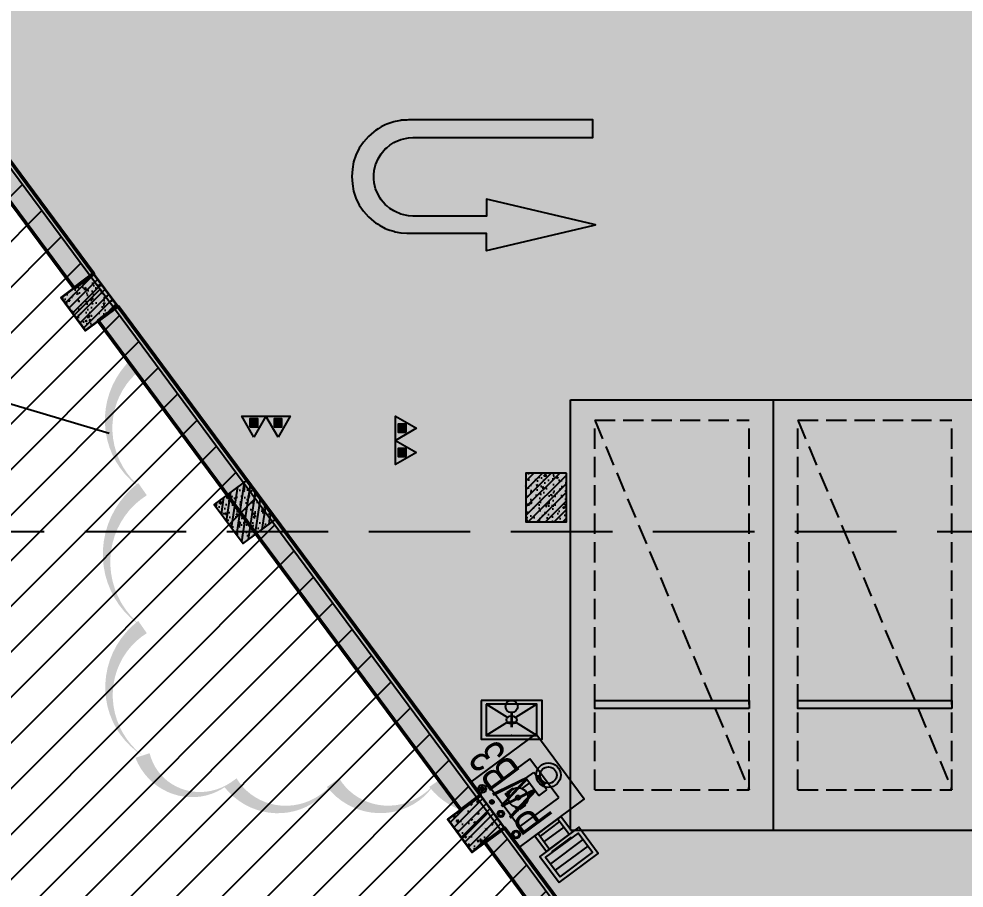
# Model space of a CAD drawing. Extents: x -1338203 to 1886333, y -530034 to 1031844.
# Drawn here: x 523811 to 535456, y 261137 to 271842 of the extents above; entities that cross this region are included whole.
import ezdxf

# ---------------------------------------------------------------- set-up
doc = ezdxf.new("R2010")
doc.units = 0
doc.header["$LTSCALE"] = 1000
doc.header["$MEASUREMENT"] = 0
doc.linetypes.add('$2$DASH', pattern=[0.35, 0.25, -0.1])
doc.linetypes.add('A-001-平面B2$0$__DASH', pattern=[0.35, 0.25, -0.1])
for name, color, linetype in [('$0$DIM_SYMB', 3, 'Continuous'), ('0P-EQUIP-CW', 7, 'Continuous'), ('0P-PIPE-CW', 3, 'Continuous'), ('A-FIRE', 7, 'Continuous'), ('p-a-regular', 5, 'Continuous'), ('S001地下一墙柱$0$S001地下一墙柱$0$0S-CC-LINE', 52, 'Continuous'), ('S001地下一墙柱$0$S001地下一墙柱$0$0S-CW-HATCH', 251, 'Continuous'), ('S001地下一墙柱$0$S001地下一墙柱$0$0S-CW-HATCH-UP', 251, 'Continuous'), ('S19柱墙B1_1$0$0S-CC-LINE', 52, 'Continuous'), ('S19柱墙B1_1$0$0S-CW-HATCH', 251, 'Continuous'), ('S19柱墙B1_1$0$0S-CW-HATCH-UP', 251, 'Continuous'), ('中心线', 42, 'Continuous'), ('地面指向箭头', 7, 'Continuous'), ('负一层消火栓$0$0P-EQUIP-FH', 7, 'Continuous'), ('负一层集水坑及排水沟$0$P001-预留预埋-B1$0$0A-O-FIXT', 6, 'Continuous'), ('负一层集水坑及排水沟$0$P001-预留预埋-B1$0$0P-EQUIP-WW', 7, 'Continuous'), ('负一层集水坑及排水沟$0$P001-预留预埋-B1$0$A-001-平面B1$0$0A-A-HATH', 8, 'Continuous'), ('负一层集水坑及排水沟$0$P001-预留预埋-B1$0$A-001-平面B1$0$0A-P-ROOF-DRAN', 190, 'Continuous'), ('负一层集水坑及排水沟$0$P001-预留预埋-B1$0$P001-预留预埋-B1$0$0P-EQUIP-WW', 7, 'Continuous')]:
    doc.layers.add(name, color=color, linetype=linetype)
doc.layers.add('A-001-主楼组合参照B1$0$0A-X-AREA', color=6, linetype='Continuous', plot=False)
doc.layers.add('AAD-A-PROOF', color=30, linetype='Continuous', plot=False)
doc.layers.add('p-a-regular-narrow', color=7, linetype='Continuous', true_color=0x9600ff)
doc.layers.add('p-h-walkable', color=7, linetype='Continuous', lineweight=70, true_color=0xf0f0f0)
doc.layers.add('S19柱墙B1_1$0$0S-CW-LINE', color=7, linetype='Continuous', lineweight=50)
doc.styles.add('负一层集水坑及排水沟$0$P001-预留预埋-B1$0$P001-预留预埋-B1$0$AAD-TXT', font='AAD-TXT.shx', dxfattribs={"width": 0.7, "height": 3, "bigfont": 'AAD-HZTXT.shx'})
pattern_1 = [(45, (-2412574.4, 12213.215), (-53.0330086, 53.0330086), []), (50, (-2412574.4, 12213.22), (215.178055, -18.82564), [22.5, -247.5]), (355, (-2412574.4, 12213.22), (-41.6254, 225.65764), [18, -198]), (100.4514, (-2412556.47, 12211.65), (173.552815, 206.831863), [19.122057, -210.342634]), (46.1842, (-2412574.4, 12273.22), (320.172315, -49.655704), [33.75, -371.25]), (96.6356, (-2412547.72, 12269.08), (280.398812, 292.23536), [28.683086, -315.5139]), (351.1842, (-2412574.4, 12273.2), (280.398584, 292.23558), [27, -297]), (21, (-2412544.4, 12258.22), (179.072116, -120.785667), [22.5, -247.5]), (326, (-2412544.4, 12258.22), (72.9946, 217.545014), [18, -198]), (71.4514, (-2412529.48, 12248.15), (252.066789, 96.759149), [19.122057, -210.342634]), (37.5, (-2412574.4, 12213.215), (3.6479566, 99.8681561), [0, -195.6, 0, -201, 0, -198.75]), (7.5, (-2412574.4, 12213.22), (78.9208612, 118.3235136), [0, -114.6, 0, -191.1, 0, -75.75]), (327.5, (-2412641.3, 12213.215), (160.1467309, -6.7664615), [0, -75, 0, -234, 0, -310.5]), (317.5, (-2412671.3, 12213.22), (174.955851, 30.031495), [0, -97.5, 0, -155.4, 0, -220.5])]

# ---------------------------------------------------------------- blocks, each defined once
blk = doc.blocks.new('负一层集水坑及排水沟$0$P001-预留预埋-B1$0$EREF')
at = {"layer": '负一层集水坑及排水沟$0$P001-预留预埋-B1$0$P001-预留预埋-B1$0$0P-EQUIP-WW'}
for p, q in [((81748, 163902), (81730, 163920)), ((81767, 163905), (81733, 163939)), ((81777, 163917), (81745, 163949)), ((81104, 163835), (81104, 163235)), ((81704, 163835), (81104, 163835)), ((81274, 163735), (81337, 163735)), ((81274, 163735), (81274, 163719)), ((81471, 163735), (81534, 163735)), ((81534, 163735), (81534, 163719)), ((81704, 163235), (81704, 163835)), ((81274, 163719), (81317, 163719)), ((81274, 163706), (81306, 163706)), ((81274, 163706), (81274, 163615)), ((81274, 163615), (81285, 163615)), ((81491, 163719), (81534, 163719)), ((81502, 163706), (81534, 163706)), ((81523, 163615), (81534, 163615)), ((81534, 163706), (81534, 163615)), ((81345, 163529), (81345, 163416)), ((81463, 163529), (81463, 163416)), ((81270, 163416), (81538, 163416)), ((81270, 163416), (81270, 163295)), ((81538, 163416), (81538, 163295)), ((81270, 163295), (81538, 163295)), ((81328, 163289), (81480, 163289)), ((81328, 163289), (81328, 163280)), ((81328, 163280), (81480, 163280)), ((81345, 163295), (81345, 163289)), ((81345, 163280), (81345, 163252)), ((81463, 163295), (81463, 163289)), ((81463, 163280), (81463, 163252)), ((81480, 163289), (81480, 163280)), ((81104, 163235), (81704, 163235))]:
    blk.add_line(p, q, dxfattribs=at)
blk.add_lwpolyline([(80904, 163992), (80904, 162992), (81904, 162992), (81904, 163992)], close=True, dxfattribs=at)
for centre, radius in [((81054, 163926), 50), ((81369, 163926), 40), ((81754, 163926), 50), ((81054, 163926), 35), ((81369, 163926), 25), ((81554, 163926), 25), ((81554, 163926), 15), ((81754, 163926), 25), ((81404, 163635), 121), ((81404, 163635), 27), ((81404, 163170), 151), ((81404, 163170), 102)]:
    blk.add_circle(centre, radius, dxfattribs=at)
at = {"layer": '负一层集水坑及排水沟$0$P001-预留预埋-B1$0$P001-预留预埋-B1$0$0P-EQUIP-WW', "style": '负一层集水坑及排水沟$0$P001-预留预埋-B1$0$P001-预留预埋-B1$0$AAD-TXT', "width": 0.7}
blk.add_text('PWB3', height=450, dxfattribs=at).set_placement((80962, 163414, 3000))
blk = doc.blocks.new('负一层集水坑及排水沟$0$P001-预留预埋-B1$0$$lvtry$00000191')
at = {"color": 0}
for p, q in [((-250, -50, 0), (-39, -218.8, 0)), ((39, -218.8, 0), (250, -50, 0)), ((-250, -450, 0), (-39, -281.2, 0)), ((39, -281.2, 0), (250, -450, 0))]:
    blk.add_line(p, q, dxfattribs=at)
at = {"color": 0, "elevation": 0}
for points in [[(300, -500), (300, 0), (-300, 0), (-300, -500)], [(250, -450), (250, -50), (-250, -50), (-250, -450)]]:
    blk.add_lwpolyline(points, close=True, dxfattribs=at)
at = {"color": 0}
blk.add_circle((0, -250, 0), 50, dxfattribs=at)
for p in [(0, -50, 0), (0, -250, 0)]:
    blk.add_point(p, dxfattribs=at)
blk = doc.blocks.new('负一层集水坑及排水沟$0$A$C2D5B4FF3')
at = {"layer": '负一层集水坑及排水沟$0$P001-预留预埋-B1$0$A-001-平面B1$0$0A-A-HATH'}
h = blk.add_hatch(dxfattribs=at)
h.set_pattern_fill('STEEL', color=256, scale=150, angle=495)
h.set_pattern_definition([(180, (-208180, -40365.8), (-2e-05, -238.125), []), (180, (-208264.19, -40450), (-2e-05, -238.125), [])])
h.paths.add_polyline_path([(50, 328), (350, 328), (350, 0), (50, 0)])
at = {"layer": '负一层集水坑及排水沟$0$P001-预留预埋-B1$0$0P-EQUIP-WW'}
for p, q in [((450, 491), (-50, 491)), ((450, 391), (-50, 391))]:
    blk.add_line(p, q, dxfattribs=at)
for points in [[(-100, 641), (500, 641), (500, 241), (-100, 241)], [(-50, 591), (450, 591), (450, 291), (-50, 291)]]:
    blk.add_lwpolyline(points, close=True, dxfattribs=at)
at = {"layer": '负一层集水坑及排水沟$0$P001-预留预埋-B1$0$A-001-平面B1$0$0A-P-ROOF-DRAN'}
for points in [[(0, 0), (0, 241), (400, 241), (400, 0)], [(50, 241), (350, 241), (350, 0), (50, 0)]]:
    blk.add_lwpolyline(points, close=True, dxfattribs=at)
blk = doc.blocks.new('负一层集水坑及排水沟')
at = {"rotation": 126.5557635409282}
blk.add_blockref('负一层集水坑及排水沟$0$P001-预留预埋-B1$0$EREF', (-56475, -12566, 83150), dxfattribs=at)
at = {"ltscale": 0.002, "xscale": -0.9999999999999993, "rotation": 216.5548353503571}
blk.add_blockref('负一层集水坑及排水沟$0$A$C2D5B4FF3', (-236199, -45108, 83630), dxfattribs=at)
at = {"layer": '负一层集水坑及排水沟$0$P001-预留预埋-B1$0$0A-O-FIXT', "xscale": 1.25, "yscale": 0.96, "rotation": 180}
blk.add_blockref('负一层集水坑及排水沟$0$P001-预留预埋-B1$0$$lvtry$00000191', (-236484, -43920, 0), dxfattribs=at)
blk = doc.blocks.new('负一层消火栓$0$$TwtSys$00000546')
h = blk.add_hatch()
h.set_pattern_fill('ANSI31', color=256, scale=200, style=0)
h.set_pattern_definition([(45, (-38543.802, -6670.83), (-17.67767, 17.67767), [])])
h.paths.add_polyline_path([(-65, 174), (65, 174), (65, 44), (-65, 44)])
for points in [[(0, 344), (-198, 0), (198, 0)], [(-65, 174), (65, 174), (65, 44), (-65, 44)]]:
    blk.add_lwpolyline(points, close=True)
blk = doc.blocks.new('负一层消火栓')
at = {"layer": '负一层消火栓$0$0P-EQUIP-FH', "xscale": -0.75, "yscale": 0.75, "zscale": 0.75}
for p, rotation in [((-239660, -39940), 180), ((-239362, -39940), 180), ((-237913, -40089), 270), ((-237913, -40387), 270)]:
    blk.add_blockref('负一层消火栓$0$$TwtSys$00000546', p, dxfattribs=dict(at, rotation=rotation))
blk = doc.blocks.new('剖面位置')
at = {"layer": '$0$DIM_SYMB', "linetype": '$2$DASH', "ltscale": 5}
blk.add_lwpolyline([(13257, -41366), (-263305, -41366)], dxfattribs=at)
blk.add_lwpolyline([(13257, -41366), (-263305, -41366)], dxfattribs=at)
blk = doc.blocks.new('$TwtSys$00000320')
at = {"const_width": 20}
for points in [[(0, 0), (0, -120.7)], [(-36.8, -83), (36.8, -83)]]:
    blk.add_lwpolyline(points, dxfattribs=at)
blk = doc.blocks.new('A$Cee0fc4ce')
at = {"layer": '0P-PIPE-CW', "linetype": 'Continuous'}
blk.add_circle((-236484, -43515), 75, dxfattribs=at)
at = {"layer": '0P-EQUIP-CW', "xscale": 1.5, "yscale": 1.5, "zscale": 1.5}
blk.add_blockref('$TwtSys$00000320', (-236484, -43590), dxfattribs=at)
blk = doc.blocks.new('JTDT')
at = {"layer": 'A-FIRE'}
h = blk.add_hatch(color=251, dxfattribs=at)
h.dxf.hatch_style = 1
h.paths.add_polyline_path([(189165, 82916), (189162, 82988), (189159, 82988), (189147, 83060), (189144, 83075), (189126, 83123), (189114, 83162), (189105, 83180), (189081, 83230), (189072, 83245), (189057, 83269), (189036, 83299), (189024, 83317), (189021, 83320), (189021, 83323), (188961, 83389), (188893, 83449), (188818, 83500), (188734, 83542), (188650, 83571), (188561, 83586), (188468, 83592), (188378, 83586), (188288, 83571), (188202, 83542), (188118, 83500), (188043, 83449), (187974, 83389), (187915, 83323), (187915, 83320), (187912, 83317), (187900, 83299), (187882, 83269), (187864, 83245), (187858, 83230), (187831, 83180), (187822, 83162), (187810, 83123), (187795, 83075), (187789, 83060), (187777, 82988), (187771, 82916), (187771, 82895), (187771, 82839), (187771, 81938), (187559, 81938), (187559, 81935), (187867, 80625), (187876, 80592), (187882, 80625), (188190, 81935), (187983, 81935), (187983, 81938), (187983, 82839), (187986, 82895), (187989, 82916), (188007, 82988), (188037, 83060), (188046, 83075), (188076, 83123), (188109, 83162), (188124, 83180), (188184, 83230), (188205, 83245), (188247, 83269), (188318, 83299), (188390, 83317), (188441, 83320), (188468, 83323), (188492, 83320), (188543, 83317), (188615, 83299), (188686, 83269), (188728, 83245), (188749, 83230), (188809, 83180), (188824, 83162), (188857, 83123), (188887, 83075), (188896, 83060), (188926, 82988), (188944, 82916), (188947, 82895), (188949, 82839), (188949, 80625), (189168, 80625), (189168, 82839), (189168, 82895)])
at = {"layer": '地面指向箭头', "color": 251, "linetype": 'Continuous'}
blk.add_lwpolyline([(189165, 82916), (189162, 82988), (189159, 82988), (189147, 83060), (189144, 83075), (189126, 83123), (189114, 83162), (189105, 83180), (189081, 83230), (189072, 83245), (189057, 83269), (189036, 83299), (189024, 83317), (189021, 83320), (189021, 83323), (188961, 83389), (188893, 83449), (188818, 83500), (188734, 83542), (188650, 83571), (188561, 83586), (188468, 83592), (188378, 83586), (188288, 83571), (188202, 83542), (188118, 83500), (188043, 83449), (187974, 83389), (187915, 83323), (187915, 83320), (187912, 83317), (187900, 83299), (187882, 83269), (187864, 83245), (187858, 83230), (187831, 83180), (187822, 83162), (187810, 83123), (187795, 83075), (187789, 83060), (187777, 82988), (187771, 82916), (187771, 82895), (187771, 82839), (187771, 81938), (187559, 81938), (187559, 81935), (187867, 80625), (187876, 80592), (187882, 80625), (188190, 81935), (187983, 81935), (187983, 81938), (187983, 82839), (187986, 82895), (187989, 82916), (188007, 82988), (188037, 83060), (188046, 83075), (188076, 83123), (188109, 83162), (188124, 83180), (188184, 83230), (188205, 83245), (188247, 83269), (188318, 83299), (188390, 83317), (188441, 83320), (188468, 83323), (188492, 83320), (188543, 83317), (188615, 83299), (188686, 83269), (188728, 83245), (188749, 83230), (188809, 83180), (188824, 83162), (188857, 83123), (188887, 83075), (188896, 83060), (188926, 82988), (188944, 82916), (188947, 82895), (188949, 82839), (188949, 80625), (189168, 80625), (189168, 82839), (189168, 82895), (189165, 82916)], dxfattribs=at)
blk = doc.blocks.new('A$C9cb663f1')
at = {"layer": '中心线', "color": 251, "const_width": 150}
blk.add_lwpolyline([(120267, -91862), (122267, -91862)], dxfattribs=at)
at = {"layer": '地面指向箭头', "color": 251, "rotation": 90}
blk.add_blockref('JTDT', (198859, -280330), dxfattribs=at)

msp = doc.modelspace()

# ---------------------------------------------------------------- hatches: boundary and pattern name
at = {"ltscale": 0.002}
h = msp.add_hatch(dxfattribs=at)
h.set_pattern_fill('ANSI31', color=8, scale=250)
h.set_pattern_definition([(45, (766365.37, 306889.07), (-280.633, 280.633), [])])
h.paths.add_polyline_path([(533893.8, 256263.9), (520800.2, 246556.6), (519966.6, 247680.1), (520448.4, 248038.4), (517410.7, 252135.3), (516928.8, 251777.9), (516094.9, 252902.5), (516576.9, 253259.9), (512646.5, 258560.8), (512164.5, 258203.5), (511330, 259328.1), (511811.8, 259686.5), (507881.4, 264987.4), (507399.6, 264629.1), (506565.3, 265754.4), (507047, 266112.7), (503116.4, 271413.9), (502634.7, 271055.6), (501800.8, 272180.2), (502282.6, 272538.5), (499245, 276635.2), (498763.3, 276276.9), (497994.3, 277314), (498990.7, 278052.7), (498990.7, 277949.1), (514140.7, 277949.1), (514115.7, 277949.1), (514115.7, 273713.9), (520955.8, 273714.1)])
at = {"layer": 'p-h-walkable', "ltscale": 0.002}
h = msp.add_hatch(color=256, dxfattribs=at)
h.dxf.hatch_style = 1
h.paths.add_polyline_path([(514490.7, 277949.1), (514490.7, 273889.1), (520955.8, 273889.1), (534087.5, 256178.4), (538435.4, 250314.4), (543356.6, 253600.3), (543356.6, 247019.1), (549661, 247019.3), (549661, 243449.1), (545126, 243199.1), (545126, 237619.1), (557691, 237619.1), (557441, 242359.1), (578076.6, 242257.5), (578076.6, 244575.6), (585736.6, 244575.6), (585666.6, 241345.6), (590066.6, 241095.6), (590066.6, 238825.6), (593136.6, 238825.6), (593136.6, 241295.6), (598286.6, 241295.6), (598286.6, 244325.6), (613616.6, 244572.5), (613616.6, 241342.5), (618501.6, 241295.6), (618501.6, 238825.6), (621086.6, 238825.6), (621086.6, 241095.6), (626401.6, 241345.6), (626236.6, 244325.6), (640276.6, 244575.6), (640276.6, 286691), (623126.6, 286349.1), (623426.6, 293689.1), (616446.6, 293689.1), (616746.6, 286599.1), (595256.5, 286349.2), (595676.6, 293689.1), (588396.6, 293689.1), (588796.6, 286599.1), (572877.6, 286649.1), (571931.6, 275549.1), (564290.7, 275549.1), (564290.7, 277949.1), (551215.7, 278199.1), (551215.7, 287479.1), (544765.7, 287479.1), (544765.7, 278199.1), (518515.7, 278199.1), (518515.7, 287479.1), (512315.7, 287479.1), (512315.7, 278199.1)])
at = {"layer": 'S001地下一墙柱$0$S001地下一墙柱$0$0S-CW-HATCH'}
h = msp.add_hatch(color=256, dxfattribs=at)
h.dxf.hatch_style = 1
h.paths.add_polyline_path([(530556.6, 266249.1), (530056.6, 266249.1), (530056.6, 265649.1), (530556.6, 265649.1)])
h = msp.add_hatch(color=256, dxfattribs=at)
h.dxf.hatch_style = 1
h.paths.add_polyline_path([(526618.5, 266160.8), (526216.8, 265863), (526574.2, 265381), (526975.8, 265678.8)])
at = {"layer": 'S001地下一墙柱$0$S001地下一墙柱$0$0S-CW-HATCH-UP'}
h = msp.add_hatch(dxfattribs=at)
h.set_pattern_fill('钢筋混凝土', color=256, scale=30)
h.set_pattern_definition([(45, (562867.33, 275200.786), (-53.03301, 53.03301), []), (50, (562867.33, 275200.79), (215.1781, -18.8256), [22.5, -247.5]), (355, (562867.33, 275200.79), (-41.6254, 225.6576), [18, -198]), (100.4514, (562885.26, 275199.22), (173.5528, 206.8319), [19.122, -210.3426]), (46.1842, (562867.33, 275260.79), (320.1723, -49.6557), [33.75, -371.25]), (96.6356, (562894, 275256.65), (280.3988, 292.2354), [28.683, -315.514]), (351.1842, (562867.33, 275260.8), (280.3986, 292.2356), [27, -297]), (21, (562897.33, 275245.79), (179.0721, -120.7857), [22.5, -247.5]), (326, (562897.33, 275245.79), (72.9946, 217.545), [18, -198]), (71.4514, (562912.25, 275235.72), (252.0668, 96.7591), [19.122, -210.3426]), (37.5, (562867.33, 275200.786), (3.64796, 99.86816), [0, -195.6, 0, -201, 0, -198.75]), (7.5, (562867.33, 275200.79), (78.92086, 118.3235), [0, -114.6, 0, -191.1, 0, -75.75]), (327.5, (562800.43, 275200.79), (160.14673, -6.76646), [0, -75, 0, -234, 0, -310.5]), (317.5, (562770.43, 275200.79), (174.95585, 30.0315), [0, -97.5, 0, -155.4, 0, -220.5])])
h.paths.add_polyline_path([(530556.6, 266249.1), (530056.6, 266249.1), (530056.6, 265649.1), (530556.6, 265649.1)])
h = msp.add_hatch(dxfattribs=at)
h.set_pattern_fill('钢筋混凝土', color=256, scale=30, angle=36.55535)
h.set_pattern_definition([(81.55535, (547110.44, 292498.68), (-74.18686, 11.01404), []), (86.55535, (547110.44, 292498.68), (184.0612, 113.03755), [22.5, -247.5]), (31.55535, (547110.44, 292498.68), (-167.8384, 156.4746), [18, -198]), (137.00675, (547125.78, 292508.1), (16.223, 269.5122), [19.122, -210.3426]), (82.73955, (547074.7, 292546.87), (286.7635, 150.8068), [33.75, -371.25]), (133.191, (547098.6, 292559.44), (51.1842, 401.7526), [28.683, -315.514]), (27.7395, (547074.7, 292546.87), (51.184, 401.7527), [27, -297]), (57.55535, (547107.73, 292552.7), (215.7852, 9.63025), [22.5, -247.5]), (2.55535, (547107.73, 292552.7), (-70.9344, 218.2255), [18, -198]), (108.00675, (547125.72, 292553.5), (144.851, 227.8556), [19.122, -210.3426]), (74.05535, (547110.44, 292498.68), (-56.55104, 82.395), [0, -195.6, 0, -201, 0, -198.75]), (44.05535, (547110.44, 292498.68), (-7.07768, 142.05232), [0, -114.6, 0, -191.1, 0, -75.75]), (4.05535, (547056.7, 292458.83), (132.67306, 89.94787), [0, -75, 0, -234, 0, -310.5]), (354.05535, (547032.6, 292440.96), (122.65213, 128.3273), [0, -97.5, 0, -155.4, 0, -220.5])])
h.paths.add_polyline_path([(526618.5, 266160.8), (526216.8, 265863), (526574.2, 265381), (526975.8, 265678.8)])
at = {"layer": 'S19柱墙B1_1$0$0S-CW-HATCH'}
h = msp.add_hatch(color=256, dxfattribs=at)
h.dxf.hatch_style = 1
h.paths.add_polyline_path([(518390.7, 273889.1), (520888.3, 273889.1), (524731.8, 268705.3), (524490.8, 268526.6), (520737.6, 273589.3), (518576.4, 273589.3), (518390.7, 273839.1)])
h = msp.add_hatch(color=256, dxfattribs=at)
h.dxf.hatch_style = 1
h.paths.add_polyline_path([(524731.8, 268705.3), (524330.2, 268407.5), (524628, 268005.9), (525029.6, 268303.7)])
h = msp.add_hatch(color=256, dxfattribs=at)
h.dxf.hatch_style = 1
h.paths.add_polyline_path([(524828.8, 268154.8), (525029.6, 268303.7), (529496.1, 262279.8), (529295.3, 262130.9), (529255.1, 262101.1), (524788.6, 268125)])
h = msp.add_hatch(color=256, dxfattribs=at)
h.dxf.hatch_style = 1
h.paths.add_polyline_path([(529496.1, 262279.8), (529094.4, 261982), (529392.2, 261580.3), (529793.9, 261878.1)])
h = msp.add_hatch(color=256, dxfattribs=at)
h.dxf.hatch_style = 1
h.paths.add_polyline_path([(529593, 261729.2), (529793.9, 261878.1), (533576.5, 256776.6), (533375.6, 256627.7), (533335.5, 256597.9), (529552.9, 261699.4)])
at = {"layer": 'S19柱墙B1_1$0$0S-CW-HATCH-UP'}
h = msp.add_hatch(dxfattribs=at)
h.set_pattern_fill('钢筋混凝土', color=256, scale=30)
h.set_pattern_definition([(45, (-751841.69, 781748.884), (-53.0330086, 53.0330086), []), (50, (-751841.69, 781748.88), (215.178055, -18.82564), [22.5, -247.5]), (355, (-751841.69, 781748.88), (-41.6254, 225.65764), [18, -198]), (100.4514, (-751823.75, 781747.32), (173.552815, 206.831863), [19.122057, -210.342634]), (46.1842, (-751841.69, 781808.88), (320.172315, -49.655704), [33.75, -371.25]), (96.6356, (-751815, 781804.75), (280.39881, 292.23536), [28.68309, -315.5139]), (351.1842, (-751841.7, 781808.9), (280.39858, 292.23558), [27, -297]), (21, (-751811.69, 781793.88), (179.072116, -120.785667), [22.5, -247.5]), (326, (-751811.69, 781793.88), (72.9946, 217.545014), [18, -198]), (71.4514, (-751796.76, 781783.82), (252.06679, 96.75915), [19.122057, -210.342634]), (37.5, (-751841.69, 781748.884), (3.6479566, 99.868156), [0, -195.6, 0, -201, 0, -198.75]), (7.5, (-751841.69, 781748.88), (78.920861, 118.3235136), [0, -114.6, 0, -191.1, 0, -75.75]), (327.5, (-751908.59, 781748.884), (160.146731, -6.7664615), [0, -75, 0, -234, 0, -310.5]), (317.5, (-751938.59, 781748.88), (174.955851, 30.031495), [0, -97.5, 0, -155.4, 0, -220.5])])
h.paths.add_polyline_path([(518390.7, 273889.1), (520888.3, 273889.1), (524731.8, 268705.3), (524490.8, 268526.6), (520737.6, 273589.3), (518576.4, 273589.3), (518390.7, 273839.1)])
h = msp.add_hatch(dxfattribs=at)
h.set_pattern_fill('钢筋混凝土', color=256, scale=30)
h.set_pattern_definition([(45, (-2412534.24, 12242.995), (-53.0330086, 53.0330086), []), (50, (-2412534.24, 12243), (215.178055, -18.82564), [22.5, -247.5]), (355, (-2412534.24, 12243), (-41.6254, 225.65764), [18, -198]), (100.4514, (-2412516.3, 12241.43), (173.552815, 206.831863), [19.122057, -210.342634]), (46.1842, (-2412534.24, 12303), (320.172315, -49.655704), [33.75, -371.25]), (96.6356, (-2412507.56, 12298.86), (280.398812, 292.23536), [28.683086, -315.5139]), (351.1842, (-2412534.24, 12303), (280.398584, 292.23558), [27, -297]), (21, (-2412504.24, 12288), (179.072116, -120.785667), [22.5, -247.5]), (326, (-2412504.24, 12288), (72.9946, 217.545014), [18, -198]), (71.4514, (-2412489.32, 12277.93), (252.066789, 96.759149), [19.122057, -210.342634]), (37.5, (-2412534.24, 12242.995), (3.6479566, 99.8681561), [0, -195.6, 0, -201, 0, -198.75]), (7.5, (-2412534.24, 12243), (78.9208612, 118.3235136), [0, -114.6, 0, -191.1, 0, -75.75]), (327.5, (-2412601.14, 12242.995), (160.1467309, -6.7664615), [0, -75, 0, -234, 0, -310.5]), (317.5, (-2412631.14, 12243), (174.955851, 30.031495), [0, -97.5, 0, -155.4, 0, -220.5])])
h.paths.add_polyline_path([(524731.8, 268705.3), (524330.2, 268407.5), (524628, 268005.9), (525029.6, 268303.7)])
h = msp.add_hatch(dxfattribs=at)
h.set_pattern_fill('钢筋混凝土', color=256, scale=30)
h.set_pattern_definition(pattern_1)
h.paths.add_polyline_path([(524828.8, 268154.8), (525029.6, 268303.7), (529496.1, 262279.8), (529295.3, 262130.9), (529255.1, 262101.1), (524788.6, 268125)])
h = msp.add_hatch(dxfattribs=at)
h.set_pattern_fill('钢筋混凝土', color=256, scale=30)
h.set_pattern_definition([(45, (-2412534.204, 12243.02), (-53.0330086, 53.0330086), []), (50, (-2412534.2, 12243.02), (215.178055, -18.82564), [22.5, -247.5]), (355, (-2412534.2, 12243.02), (-41.6254, 225.65764), [18, -198]), (100.4514, (-2412516.27, 12241.45), (173.552815, 206.831863), [19.122057, -210.342634]), (46.1842, (-2412534.2, 12303.02), (320.172315, -49.655704), [33.75, -371.25]), (96.6356, (-2412507.52, 12298.88), (280.398812, 292.23536), [28.683086, -315.5139]), (351.1842, (-2412534.2, 12303.02), (280.398584, 292.23558), [27, -297]), (21, (-2412504.2, 12288.02), (179.072116, -120.785667), [22.5, -247.5]), (326, (-2412504.2, 12288.02), (72.9946, 217.545014), [18, -198]), (71.4514, (-2412489.28, 12277.95), (252.066789, 96.759149), [19.122057, -210.342634]), (37.5, (-2412534.204, 12243.02), (3.6479566, 99.8681561), [0, -195.6, 0, -201, 0, -198.75]), (7.5, (-2412534.2, 12243.02), (78.9208612, 118.3235136), [0, -114.6, 0, -191.1, 0, -75.75]), (327.5, (-2412601.104, 12243.02), (160.1467309, -6.7664615), [0, -75, 0, -234, 0, -310.5]), (317.5, (-2412631.1, 12243.02), (174.955851, 30.031495), [0, -97.5, 0, -155.4, 0, -220.5])])
h.paths.add_polyline_path([(529496.1, 262279.8), (529094.4, 261982), (529392.2, 261580.3), (529793.9, 261878.1)])
h = msp.add_hatch(dxfattribs=at)
h.set_pattern_fill('钢筋混凝土', color=256, scale=30)
h.set_pattern_definition(pattern_1)
h.paths.add_polyline_path([(529593, 261729.2), (529793.9, 261878.1), (533576.5, 256776.6), (533375.6, 256627.7), (533335.5, 256597.9), (529552.9, 261699.4)])

# ---------------------------------------------------------------- linework, layer by layer
for p, q in [((530606.5, 261848.9), (530606.5, 267148.9)), ((530606.5, 267148.9), (533106.5, 267148.9)), ((533106.5, 261848.9), (533106.5, 267148.9)), ((533106.5, 261848.9), (533106.5, 267148.9)), ((533106.5, 267148.9), (535606.5, 267148.9)), ((530606.5, 261848.9), (533106.5, 261848.9)), ((533106.5, 261848.9), (535606.5, 261848.9))]:
    msp.add_line(p, q)
at = {"linetype": 'A-001-平面B2$0$__DASH'}
for p, q in [((530906.5, 266898.9), (532806.5, 266898.9)), ((530906.5, 262348.9), (530906.5, 266898.9)), ((532806.5, 262348.9), (532806.5, 266898.9)), ((533406.5, 266898.9), (535306.5, 266898.9)), ((533406.5, 262348.9), (533406.5, 266898.9)), ((535306.5, 262348.9), (535306.5, 266898.9)), ((530906.5, 262348.9), (532806.5, 262348.9)), ((533406.5, 262348.9), (535306.5, 262348.9))]:
    msp.add_line(p, q, dxfattribs=at)
for points in [[(530906.5, 266898.9), (532806.5, 262348.9)], [(533406.5, 266898.9), (535306.5, 262348.9)]]:
    msp.add_lwpolyline(points, dxfattribs=at)
for points in [[(532806.5, 263348.9), (530906.5, 263348.9), (530906.5, 263448.9), (532806.5, 263448.9)], [(535306.5, 263348.9), (533406.5, 263348.9), (533406.5, 263448.9), (535306.5, 263448.9)]]:
    msp.add_lwpolyline(points, close=True)
at = {"layer": 'A-001-主楼组合参照B1$0$0A-X-AREA', "elevation": 83150, "flags": 128}
msp.add_lwpolyline([(498990.7, 277949.1), (514140.7, 277949.1), (514115.7, 277949.1), (514115.7, 273713.9), (520955.8, 273714.1), (533893.8, 256263.9)], dxfattribs=at)
at = {"layer": 'AAD-A-PROOF', "color": 241, "ltscale": 0.002}
msp.add_line((524924.5, 266735.2), (394667.5, 305488.2), dxfattribs=at)
at = {"layer": 'AAD-A-PROOF', "color": 241}
msp.add_lwpolyline([(525334.1, 268962.9, 0, 184.4, -0.5205671), (526627.5, 268962.9, 0, 184.4, -0.5205671), (528233.8, 268962.9, 0, 184.4, -0.5205671), (529615.4, 268962.9, 0, 184.4, -0.5205671), (531255, 268962.9, 0, 184.4, -0.5205671), (531479.6, 267641.5, 0, 184.4, -0.5205671), (531479.6, 265844.2, 0, 184.4, -0.5205671), (531479.6, 264294.6, 0, 184.4, -0.5205671), (531479.6, 262625, 0, 184.4, -0.5205671), (530253.5, 262435.3, 0, 184.4, -0.5205671), (528943, 262435.3, 0, 184.4, -0.5205671), (527682.1, 262435.3, 0, 184.4, -0.5205671), (526417.5, 262435.3, 0, 184.4, -0.5205671), (525334.1, 262770, 0, 184.4, -0.5205671), (525334.1, 264352.3, 0, 184.4, -0.5205671), (525334.1, 266050.7, 0, 184.4, -0.5205671), (525334.1, 267650.6, 0, 184.4, -0.5205671)], format="xyseb", close=True, dxfattribs=at)
at = {"layer": 'p-a-regular', "ltscale": 0.002, "const_width": 1000}
msp.add_lwpolyline([(531856.5, 262348.9), (531856.5, 266898.9)], dxfattribs=at)
at = {"layer": 'p-a-regular-narrow', "ltscale": 0.002, "const_width": 1000}
msp.add_lwpolyline([(534356.5, 262348.9), (534356.5, 266898.9)], dxfattribs=at)
at = {"layer": 'p-h-walkable', "ltscale": 0.002, "const_width": 100}
msp.add_lwpolyline([(512315.7, 287479.1), (512315.7, 278199.1), (514490.7, 277949.1), (514490.7, 273889.1), (520955.8, 273889.1), (534087.5, 256178.4), (538435.4, 250314.4), (543356.6, 253600.3), (543356.6, 247019.1), (549661, 247019.3), (549661, 243449.1), (545126, 243199.1), (545126, 237619.1), (557691, 237619.1), (557441, 242359.1), (578076.6, 242257.5)], dxfattribs=at)
at = {"layer": 'S001地下一墙柱$0$S001地下一墙柱$0$0S-CC-LINE'}
for points in [[(530556.6, 266249.1), (530056.6, 266249.1), (530056.6, 265649.1), (530556.6, 265649.1)], [(526618.5, 266160.8), (526216.8, 265863), (526574.2, 265381), (526975.8, 265678.8)]]:
    msp.add_lwpolyline(points, close=True, dxfattribs=at)
at = {"layer": 'S19柱墙B1_1$0$0S-CC-LINE', "lineweight": 35, "elevation": -83150}
for points in [[(524731.8, 268705.3), (524330.2, 268407.5), (524628, 268005.9), (525029.6, 268303.7)], [(529496.1, 262279.8), (529094.4, 261982), (529392.2, 261580.3), (529793.9, 261878.1)]]:
    msp.add_lwpolyline(points, close=True, dxfattribs=at)
at = {"layer": 'S19柱墙B1_1$0$0S-CW-LINE', "flags": 128}
for points in [[(518390.7, 273889.1), (520888.3, 273889.1), (524731.8, 268705.3), (524490.8, 268526.6), (520737.6, 273589.3), (518576.4, 273589.3), (518390.7, 273839.1)], [(524828.8, 268154.8), (525029.6, 268303.7), (529496.1, 262279.8), (529295.3, 262130.9), (529255.1, 262101.1), (524788.6, 268125)], [(529593, 261729.2), (529793.9, 261878.1), (533576.5, 256776.6), (533375.6, 256627.7), (533335.5, 256597.9), (529552.9, 261699.4)]]:
    msp.add_lwpolyline(points, close=True, dxfattribs=at)

# ---------------------------------------------------------------- block references
at = {"ltscale": 0.002}
for name, p in [('负一层消火栓', (766365.4, 306889.1)), ('负一层集水坑及排水沟', (766365.4, 306889.1)), ('A$C9cb663f1', (412646.2, 361761.3))]:
    msp.add_blockref(name, p, dxfattribs=at)
msp.add_blockref('A$Cee0fc4ce', (766365.5, 306889.1))
at = {"layer": 'AAD-A-PROOF'}
msp.add_blockref('剖面位置', (766365.4, 306889.1), dxfattribs=at)

doc.saveas('drawing.dxf')
